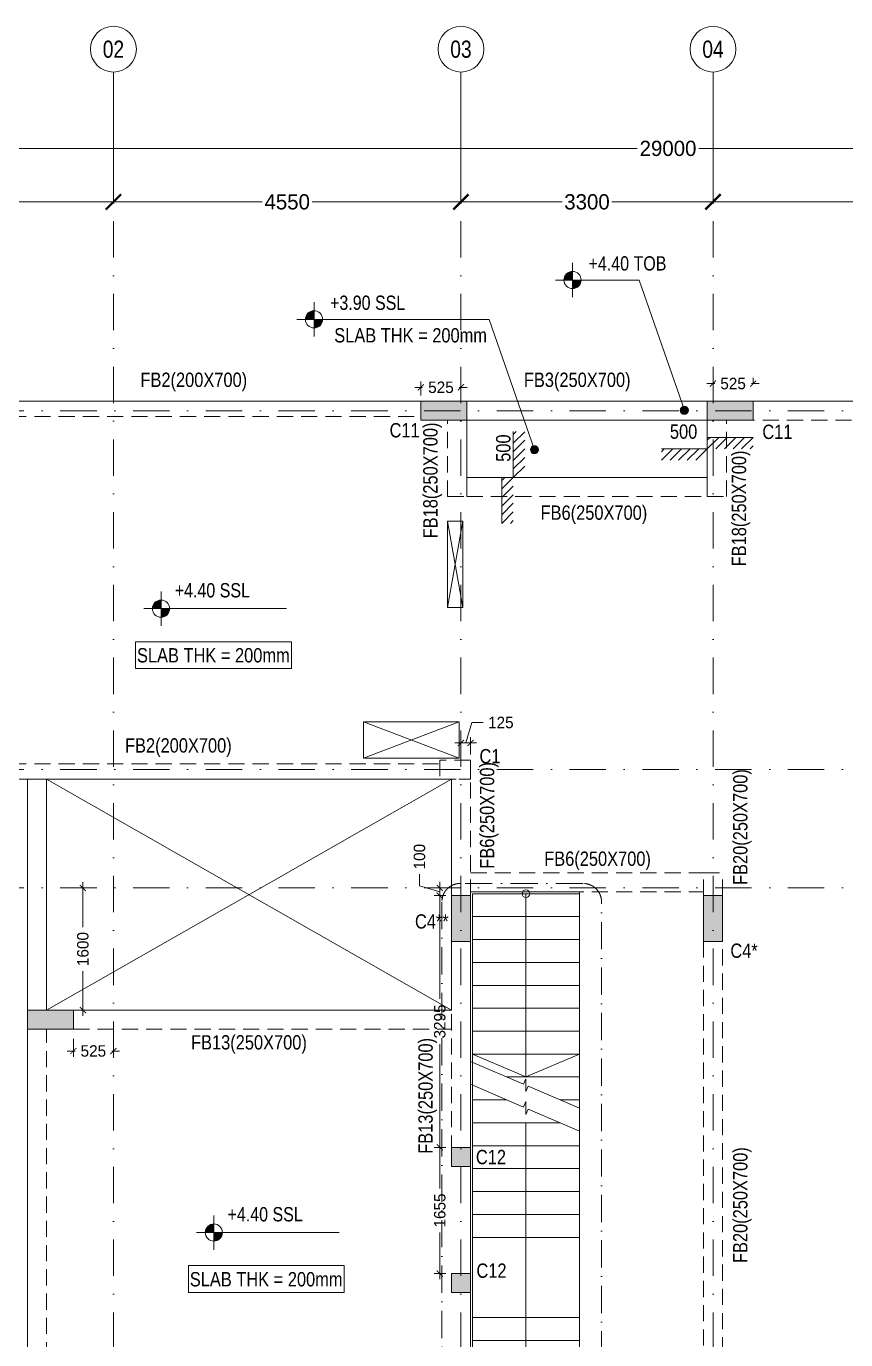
# Model space of a CAD drawing. Header units: millimetres. Extents: x -1760 to 80452, y -32586 to 8596.
# Drawn here: x 15159 to 25888, y -15386 to 1814 of the extents above; entities that cross this region are included whole.
import ezdxf
from ezdxf.enums import TextEntityAlignment as Align

# ---------------------------------------------------------------- set-up
doc = ezdxf.new("R2010")
doc.units = ezdxf.units.MM
doc.header["$LTSCALE"] = 75
for name, pattern in [('Dash Dot 3_16_', [7.9375, 4.7625, -1.5875, 0, -1.5875]), ('DASHDOT2', [12.7, 6.35, -3.175, 0, -3.175]), ('Dot & Dashed', [502.708322, 238.125, -132.291667, 0, -132.291655]), ('Hidden Line', [4.233333, 2.822222, -1.411111])]:
    doc.linetypes.add(name, pattern=pattern)
for name, color, linetype in [('00_A_GRIDS.3D', 1, 'Continuous'), ('02_A_GRIDS.3D', 1, 'Continuous'), ('02_A_STAIRCASE.3D', 7, 'Continuous'), ('133-EDEN HILLS- Grid$0$A_DIM 75', 1, 'Continuous')]:
    doc.layers.add(name, color=color, linetype=linetype)
for name, color, linetype, lineweight in [('A-ANNO-SYMB', 150, 'Continuous', 9), ('G-ANNO-DIMS', 111, 'Continuous', 9), ('S-BEAM-IDEN', 2, 'Continuous', 9), ('S-COL', 3, 'Continuous', 13), ('S-COLS-IDEN', 171, 'Continuous', 9), ('S-HATCH', 8, 'Continuous', 9), ('S-SLAB', 3, 'Continuous', 13), ('S-STRS-____-OTLN', 31, 'Continuous', 9), ('TXT', 11, 'Continuous', 9)]:
    doc.layers.add(name, color=color, linetype=linetype, lineweight=lineweight)
doc.styles.add('133-5F Grid$0$TEXT 75', font='GOTHIC.TTF', dxfattribs={"height": 150})
doc.styles.add('236 - NAS Mall_CD_GF Plan$0$TEXT 500', font='GOTHIC.TTF', dxfattribs={"height": 350})
doc.styles.add('Arial', font='arial.ttf', dxfattribs={"width": 0.8, "height": 187.5})
doc.styles.add('Arial Narrow_1', font='ARIALN.TTF', dxfattribs={"height": 187.5})
doc.styles.add('Arial Narrow_2', font='ARIALN.TTF', dxfattribs={"height": 262.5})
doc.styles.add('Arial Narrow_3', font='ARIALN.TTF', dxfattribs={"width": 0.8, "height": 150})
doc.styles.add('GENERATED_STYLE_3', font='arial.ttf', dxfattribs={"width": 0.8})
doc.styles.add('TEXT 100', font='GOTHIC.TTF', dxfattribs={"height": 200})
doc.dimstyles.new('133-5F Grid$0$DIM 75', dxfattribs={"dimtxt": 150, "dimasz": 80, "dimexe": 75, "dimexo": 75, "dimgap": 75, "dimtad": 0, "dimdec": 0, "dimrnd": 5, "dimzin": 0, "dimdsep": 46, "dimtxsty": '133-5F Grid$0$TEXT 75', "dimblk": '133-5F Grid$0$_ARCHTICK', "dimcen": 0, "dimdle": 75, "dimclrd": 256, "dimclre": 256, "dimclrt": 256, "dimadec": 0, "dimazin": 0, "dimtfac": 1, "dimtdec": 0, "dimtmove": 1, "dimatfit": 3, "dimfxl": 160, "dimfxlon": 1, "dimtolj": 1, "dimtzin": 0, "dimlwd": 0, "dimlwe": 0, "dimarcsym": 0})
doc.dimstyles.new('236 - NAS Mall_CD_GF Plan$0$DIM 500', dxfattribs={"dimtxt": 350, "dimasz": 300, "dimexe": 0, "dimexo": 0, "dimgap": 25, "dimtad": 0, "dimdec": 0, "dimrnd": 5, "dimzin": 0, "dimdsep": 46, "dimtxsty": '236 - NAS Mall_CD_GF Plan$0$TEXT 500', "dimblk": '236 - NAS Mall_CD_GF Plan$0$_ARCHTICK', "dimcen": 0, "dimdle": 300, "dimclrd": 256, "dimclre": 256, "dimclrt": 256, "dimadec": 0, "dimazin": 0, "dimtfac": 1, "dimtdec": 0, "dimtmove": 1, "dimatfit": 3, "dimfxl": 1000, "dimfxlon": 1, "dimtolj": 1, "dimtzin": 0, "dimlwd": 0, "dimlwe": 0, "dimarcsym": 0})

# ---------------------------------------------------------------- blocks, each defined once
blk = doc.blocks.new('WYE_ST-ANN_S_SLAB STEP_R13 - WYE_ST-ANN_S_SLAB STEP_R13-611013-VILLA E - LOWER ROOF')
at = {"layer": 'TXT'}
for p, q in [((-7.5, 0), (-8.01, -0.51)), ((0, 0), (-8.01, 0)), ((-6, 0), (-8, -2)), ((-4.5, 0), (-6.5, -2)), ((-3, 0), (-5, -2)), ((-1.5, 0), (-3.5, -2)), ((0, 0), (-2, -2)), ((0, 2), (0, 0)), ((0, 1.5), (0.5, 2)), ((0, 0), (2, 2)), ((8, 2), (0, 2)), ((1.5, 0), (3.5, 2)), ((3, 0), (5, 2)), ((4.5, 0), (6.5, 2)), ((6, 0), (8, 2)), ((7.5, 0), (8, 0.5))]:
    blk.add_line(p, q, dxfattribs=at)
blk = doc.blocks.new('Spot Elevations - WYE_Spot Elevation - Target Filled-619581-VILLA E - FIRST FLOOR')
at = {"layer": 'G-ANNO-DIMS'}
h = blk.add_hatch(color=256, dxfattribs=at)
edge = h.paths.add_edge_path(flags=0)
edge.add_line((0, 0), (-1.5, 0))
edge.add_arc((0, 0), 1.5, 90, 180, ccw=False)
edge.add_line((0, 1.5), (0, 0))
h = blk.add_hatch(color=256, dxfattribs=at)
edge = h.paths.add_edge_path(flags=0)
edge.add_line((0, 0), (1.5, 0))
edge.add_arc((0, 0), 1.5, 270, 360, ccw=False)
edge.add_line((0, -1.5), (0, 0))
for p, q in [((0, -3), (0, 3)), ((-3, 0), (3.01, 0))]:
    blk.add_line(p, q, dxfattribs=at)
blk.add_circle((0, 0), 1.5, dxfattribs=at)
blk = doc.blocks.new('Standard grid marker')
at = {"layer": '00_A_GRIDS.3D', "linetype": 'Dot & Dashed', "lineweight": 0}
blk.add_line((1000, 0), (0, 0), dxfattribs=at)
at = {"layer": '00_A_GRIDS.3D', "linetype": 'DASHDOT2', "lineweight": 0}
blk.add_line((1000, 0), (29352, 0), dxfattribs=at)
at = {"layer": '00_A_GRIDS.3D', "linetype": 'Continuous', "lineweight": 0}
blk.add_circle((-300, 0), 300, dxfattribs=at)
at = {"layer": '00_A_GRIDS.3D', "linetype": 'Dot & Dashed', "lineweight": 0}
blk.add_point((1000, 0), dxfattribs=at)
blk.add_point((1000, 0), dxfattribs=at)
at = {"layer": '00_A_GRIDS.3D', "lineweight": 0, "style": 'GENERATED_STYLE_3'}
for tag, p in [('AC_MarkerText_1_0', (-464, -51)), ('AC_MarkerText_1_1', (30488, -51))]:
    blk.add_attdef(tag, text='', height=225, rotation=90, dxfattribs=at).set_placement(p, align=Align.TOP_CENTER)
blk = doc.blocks.new('Standard grid marker_2')
at = {"layer": '00_A_GRIDS.3D', "linetype": 'DASHDOT2', "lineweight": 0}
blk.add_line((1000, 0), (50581, 0), dxfattribs=at)
at = {"layer": '00_A_GRIDS.3D', "lineweight": 0, "style": 'GENERATED_STYLE_3'}
for tag, p in [('AC_MarkerText_1_0', (-300, -215)), ('AC_MarkerText_1_1', (51881, -215))]:
    blk.add_attdef(tag, text='', height=225, rotation=180, dxfattribs=at).set_placement(p, align=Align.TOP_CENTER)
blk = doc.blocks.new('236 - NAS Mall_CD_GF Plan$0$_ARCHTICK')
at = {"color": 0, "linetype": 'ByBlock', "const_width": 0.15}
blk.add_lwpolyline([(-0.5, -0.5), (0.5, 0.5)], dxfattribs=at)
blk = doc.blocks.new('*D6')
at = {"layer": '02_A_GRIDS.3D', "lineweight": 0, "transparency": 16777216}
for p, q in [((9375, -64), (9375, -486)), ((16300, -64), (16300, -486)), ((9075, -486), (12519, -486)), ((16600, -486), (13156, -486))]:
    blk.add_line(p, q, dxfattribs=at)
at = {"layer": 'Defpoints', "color": 0, "transparency": 16777216}
for p in [(9375, -64), (16300, -64), (16300, -486)]:
    blk.add_point(p, dxfattribs=at)
at = {"layer": '02_A_GRIDS.3D', "lineweight": 0, "transparency": 16777216, "xscale": 200, "yscale": 200, "zscale": 200, "rotation": 180}
blk.add_blockref('236 - NAS Mall_CD_GF Plan$0$_ARCHTICK', (9375, -486), dxfattribs=at)
at = {"layer": '02_A_GRIDS.3D', "lineweight": 0, "transparency": 16777216, "xscale": 200, "yscale": 200, "zscale": 200}
blk.add_blockref('236 - NAS Mall_CD_GF Plan$0$_ARCHTICK', (16300, -486), dxfattribs=at)
at = {"layer": '02_A_GRIDS.3D', "transparency": 16777216, "insert": (12838, -486), "char_height": 200, "attachment_point": 5, "style": 'TEXT 100'}
blk.add_mtext('\\A1;6925', dxfattribs=at)
blk = doc.blocks.new('*D7')
at = {"layer": '02_A_GRIDS.3D', "lineweight": 0, "transparency": 16777216}
for p, q in [((16300, -64), (16300, -486)), ((20850, -64), (20850, -486)), ((16000, -486), (18249, -486)), ((21150, -486), (18901, -486))]:
    blk.add_line(p, q, dxfattribs=at)
at = {"layer": 'Defpoints', "color": 0, "transparency": 16777216}
for p in [(16300, -64), (20850, -64), (20850, -486)]:
    blk.add_point(p, dxfattribs=at)
at = {"layer": '02_A_GRIDS.3D', "lineweight": 0, "transparency": 16777216, "xscale": 200, "yscale": 200, "zscale": 200, "rotation": 180}
blk.add_blockref('236 - NAS Mall_CD_GF Plan$0$_ARCHTICK', (16300, -486), dxfattribs=at)
at = {"layer": '02_A_GRIDS.3D', "lineweight": 0, "transparency": 16777216, "xscale": 200, "yscale": 200, "zscale": 200}
blk.add_blockref('236 - NAS Mall_CD_GF Plan$0$_ARCHTICK', (20850, -486), dxfattribs=at)
at = {"layer": '02_A_GRIDS.3D', "transparency": 16777216, "insert": (18575, -486), "char_height": 200, "attachment_point": 5, "style": 'TEXT 100'}
blk.add_mtext('\\A1;4550', dxfattribs=at)
blk = doc.blocks.new('*D8')
at = {"layer": '02_A_GRIDS.3D', "lineweight": 0, "transparency": 16777216}
for p, q in [((20850, -64), (20850, -486)), ((24150, -64), (24150, -486)), ((20550, -486), (22176, -486)), ((24450, -486), (22824, -486))]:
    blk.add_line(p, q, dxfattribs=at)
at = {"layer": 'Defpoints', "color": 0, "transparency": 16777216}
for p in [(20850, -64), (24150, -64), (24150, -486)]:
    blk.add_point(p, dxfattribs=at)
at = {"layer": '02_A_GRIDS.3D', "lineweight": 0, "transparency": 16777216, "xscale": 200, "yscale": 200, "zscale": 200, "rotation": 180}
blk.add_blockref('236 - NAS Mall_CD_GF Plan$0$_ARCHTICK', (20850, -486), dxfattribs=at)
at = {"layer": '02_A_GRIDS.3D', "lineweight": 0, "transparency": 16777216, "xscale": 200, "yscale": 200, "zscale": 200}
blk.add_blockref('236 - NAS Mall_CD_GF Plan$0$_ARCHTICK', (24150, -486), dxfattribs=at)
at = {"layer": '02_A_GRIDS.3D', "transparency": 16777216, "insert": (22500, -486), "char_height": 200, "attachment_point": 5, "style": 'TEXT 100'}
blk.add_mtext('\\A1;3300', dxfattribs=at)
blk = doc.blocks.new('*D9')
at = {"layer": '02_A_GRIDS.3D', "lineweight": 0, "transparency": 16777216}
for p, q in [((24150, -64), (24150, -486)), ((30425, -64), (30425, -486)), ((23850, -486), (26969, -486)), ((30725, -486), (27606, -486))]:
    blk.add_line(p, q, dxfattribs=at)
at = {"layer": 'Defpoints', "color": 0, "transparency": 16777216}
for p in [(24150, -64), (30425, -64), (30425, -486)]:
    blk.add_point(p, dxfattribs=at)
at = {"layer": '02_A_GRIDS.3D', "lineweight": 0, "transparency": 16777216, "xscale": 200, "yscale": 200, "zscale": 200, "rotation": 180}
blk.add_blockref('236 - NAS Mall_CD_GF Plan$0$_ARCHTICK', (24150, -486), dxfattribs=at)
at = {"layer": '02_A_GRIDS.3D', "lineweight": 0, "transparency": 16777216, "xscale": 200, "yscale": 200, "zscale": 200}
blk.add_blockref('236 - NAS Mall_CD_GF Plan$0$_ARCHTICK', (30425, -486), dxfattribs=at)
at = {"layer": '02_A_GRIDS.3D', "transparency": 16777216, "insert": (27288, -486), "char_height": 200, "attachment_point": 5, "style": 'TEXT 100'}
blk.add_mtext('\\A1;6275', dxfattribs=at)
blk = doc.blocks.new('*D11')
at = {"layer": '02_A_GRIDS.3D', "lineweight": 0, "transparency": 16777216}
for p, q in [((9375, 636), (9375, 214)), ((38375, 636), (38375, 214)), ((9075, 214), (23159, 214)), ((38675, 214), (23963, 214))]:
    blk.add_line(p, q, dxfattribs=at)
at = {"layer": 'Defpoints', "color": 0, "transparency": 16777216}
for p in [(9375, 636), (38375, 636), (38375, 214)]:
    blk.add_point(p, dxfattribs=at)
at = {"layer": '02_A_GRIDS.3D', "lineweight": 0, "transparency": 16777216, "xscale": 200, "yscale": 200, "zscale": 200, "rotation": 180}
blk.add_blockref('236 - NAS Mall_CD_GF Plan$0$_ARCHTICK', (9375, 214), dxfattribs=at)
at = {"layer": '02_A_GRIDS.3D', "lineweight": 0, "transparency": 16777216, "xscale": 200, "yscale": 200, "zscale": 200}
blk.add_blockref('236 - NAS Mall_CD_GF Plan$0$_ARCHTICK', (38375, 214), dxfattribs=at)
at = {"layer": '02_A_GRIDS.3D', "transparency": 16777216, "insert": (23561, 214), "char_height": 200, "attachment_point": 5, "style": 'TEXT 100'}
blk.add_mtext('\\A1;29000', dxfattribs=at)
blk = doc.blocks.new('133-5F Grid$0$_ARCHTICK')
at = {"color": 0, "linetype": 'ByBlock', "const_width": 0.15}
blk.add_lwpolyline([(-0.5, -0.5), (0.5, 0.5)], dxfattribs=at)
blk = doc.blocks.new('*D34')
at = {"layer": '133-EDEN HILLS- Grid$0$A_DIM 75', "lineweight": 0, "transparency": 16777216}
for p, q in [((20325, -2914), (20245, -2914)), ((20325, -3020), (20325, -2839)), ((20325, -2914), (20348, -2914)), ((20850, -2914), (20827, -2914)), ((20850, -3020), (20850, -2839)), ((20850, -2914), (20930, -2914))]:
    blk.add_line(p, q, dxfattribs=at)
at = {"layer": 'Defpoints', "color": 0, "transparency": 16777216}
for p in [(20850, -2914), (20325, -3095), (20850, -3095)]:
    blk.add_point(p, dxfattribs=at)
at = {"layer": '133-EDEN HILLS- Grid$0$A_DIM 75', "lineweight": 0, "transparency": 16777216, "xscale": 80, "yscale": 80, "zscale": 80}
blk.add_blockref('133-5F Grid$0$_ARCHTICK', (20325, -2914), dxfattribs=at)
at = {"layer": '133-EDEN HILLS- Grid$0$A_DIM 75', "lineweight": 0, "transparency": 16777216, "xscale": 80, "yscale": 80, "zscale": 80, "rotation": 180}
blk.add_blockref('133-5F Grid$0$_ARCHTICK', (20850, -2914), dxfattribs=at)
at = {"layer": '133-EDEN HILLS- Grid$0$A_DIM 75', "transparency": 16777216, "insert": (20588, -2914), "char_height": 150, "attachment_point": 5, "style": '133-5F Grid$0$TEXT 75'}
blk.add_mtext('\\A1;525', dxfattribs=at)
blk = doc.blocks.new('*D35')
at = {"layer": '133-EDEN HILLS- Grid$0$A_DIM 75', "lineweight": 0, "transparency": 16777216}
for p, q in [((24150, -2865), (24070, -2865)), ((24150, -3022), (24150, -2790)), ((24150, -2865), (24173, -2865)), ((24675, -2865), (24652, -2865)), ((24675, -2865), (24675, -2790)), ((24675, -2865), (24755, -2865))]:
    blk.add_line(p, q, dxfattribs=at)
at = {"layer": 'Defpoints', "color": 0, "transparency": 16777216}
for p in [(24675, -2865), (24675, -2865), (24150, -3097)]:
    blk.add_point(p, dxfattribs=at)
at = {"layer": '133-EDEN HILLS- Grid$0$A_DIM 75', "lineweight": 0, "transparency": 16777216, "xscale": 80, "yscale": 80, "zscale": 80}
blk.add_blockref('133-5F Grid$0$_ARCHTICK', (24150, -2865), dxfattribs=at)
at = {"layer": '133-EDEN HILLS- Grid$0$A_DIM 75', "lineweight": 0, "transparency": 16777216, "xscale": 80, "yscale": 80, "zscale": 80, "rotation": 180}
blk.add_blockref('133-5F Grid$0$_ARCHTICK', (24675, -2865), dxfattribs=at)
at = {"layer": '133-EDEN HILLS- Grid$0$A_DIM 75', "transparency": 16777216, "insert": (24413, -2865), "char_height": 150, "attachment_point": 5, "style": '133-5F Grid$0$TEXT 75'}
blk.add_mtext('\\A1;525', dxfattribs=at)
blk = doc.blocks.new('*D39')
at = {"layer": '133-EDEN HILLS- Grid$0$A_DIM 75', "lineweight": 0, "transparency": 16777216}
for p, q in [((20307, -9440), (20307, -9290)), ((20573, -9520), (20307, -9440)), ((20573, -9470), (20573, -9390)), ((20650, -9470), (20498, -9470)), ((20650, -9570), (20498, -9570)), ((20573, -9570), (20573, -9470)), ((20573, -9570), (20573, -9470)), ((20573, -9570), (20573, -9650))]:
    blk.add_line(p, q, dxfattribs=at)
at = {"layer": 'Defpoints', "color": 0, "transparency": 16777216}
for p in [(20573, -9470), (20725, -9470), (20725, -9570)]:
    blk.add_point(p, dxfattribs=at)
at = {"layer": '133-EDEN HILLS- Grid$0$A_DIM 75', "lineweight": 0, "transparency": 16777216, "xscale": 80, "yscale": 80, "zscale": 80}
for p, rotation in [((20573, -9470), 270), ((20573, -9570), 90)]:
    blk.add_blockref('133-5F Grid$0$_ARCHTICK', p, dxfattribs=dict(at, rotation=rotation))
at = {"layer": '133-EDEN HILLS- Grid$0$A_DIM 75', "transparency": 16777216, "insert": (20307, -9060), "char_height": 150, "attachment_point": 5, "rotation": 90, "style": '133-5F Grid$0$TEXT 75'}
blk.add_mtext('\\A1;100', dxfattribs=at)
blk = doc.blocks.new('*D45')
at = {"layer": '133-EDEN HILLS- Grid$0$A_DIM 75', "lineweight": 0, "transparency": 16777216}
for p, q in [((15900, -9395), (15900, -9982)), ((16060, -9470), (15825, -9470)), ((15900, -11145), (15900, -10558)), ((15850, -11070), (15975, -11070))]:
    blk.add_line(p, q, dxfattribs=at)
at = {"layer": 'Defpoints', "color": 0, "transparency": 16777216}
for p in [(15900, -9470), (16175, -9470), (15775, -11070)]:
    blk.add_point(p, dxfattribs=at)
at = {"layer": '133-EDEN HILLS- Grid$0$A_DIM 75', "lineweight": 0, "transparency": 16777216, "xscale": 80, "yscale": 80, "zscale": 80}
for p, rotation in [((15900, -9470), 90), ((15900, -11070), 270)]:
    blk.add_blockref('133-5F Grid$0$_ARCHTICK', p, dxfattribs=dict(at, rotation=rotation))
at = {"layer": '133-EDEN HILLS- Grid$0$A_DIM 75', "transparency": 16777216, "insert": (15900, -10270), "char_height": 150, "attachment_point": 5, "rotation": 90, "style": '133-5F Grid$0$TEXT 75'}
blk.add_mtext('\\A1;1600', dxfattribs=at)
blk = doc.blocks.new('*D60')
at = {"layer": '133-EDEN HILLS- Grid$0$A_DIM 75', "lineweight": 0, "transparency": 16777216}
for p, q in [((20913, -7570), (20992, -7304)), ((20992, -7304), (21142, -7304)), ((20850, -7720), (20850, -7495)), ((20975, -7720), (20975, -7495)), ((20850, -7570), (20770, -7570)), ((20975, -7570), (20850, -7570)), ((20975, -7570), (20850, -7570)), ((20975, -7570), (21055, -7570))]:
    blk.add_line(p, q, dxfattribs=at)
at = {"layer": 'Defpoints', "color": 0, "transparency": 16777216}
for p in [(20850, -7570), (20850, -7795), (20975, -7795)]:
    blk.add_point(p, dxfattribs=at)
at = {"layer": '133-EDEN HILLS- Grid$0$A_DIM 75', "lineweight": 0, "transparency": 16777216, "xscale": 80, "yscale": 80, "zscale": 80}
blk.add_blockref('133-5F Grid$0$_ARCHTICK', (20850, -7570), dxfattribs=at)
at = {"layer": '133-EDEN HILLS- Grid$0$A_DIM 75', "lineweight": 0, "transparency": 16777216, "xscale": 80, "yscale": 80, "zscale": 80, "rotation": 180}
blk.add_blockref('133-5F Grid$0$_ARCHTICK', (20975, -7570), dxfattribs=at)
at = {"layer": '133-EDEN HILLS- Grid$0$A_DIM 75', "transparency": 16777216, "insert": (21372, -7304), "char_height": 150, "attachment_point": 5, "style": '133-5F Grid$0$TEXT 75'}
blk.add_mtext('\\A1;125', dxfattribs=at)
blk = doc.blocks.new('*D61')
at = {"layer": '133-EDEN HILLS- Grid$0$A_DIM 75', "lineweight": 0, "transparency": 16777216}
for p, q in [((20650, -9570), (20498, -9570)), ((20573, -9495), (20573, -10920)), ((20573, -12942), (20573, -11517)), ((20650, -12867), (20498, -12867))]:
    blk.add_line(p, q, dxfattribs=at)
at = {"layer": 'Defpoints', "color": 0, "transparency": 16777216}
for p in [(20725, -9570), (20573, -12867), (20725, -12867)]:
    blk.add_point(p, dxfattribs=at)
at = {"layer": '133-EDEN HILLS- Grid$0$A_DIM 75', "lineweight": 0, "transparency": 16777216, "xscale": 80, "yscale": 80, "zscale": 80}
for p, rotation in [((20573, -9570), 90), ((20573, -12867), 270)]:
    blk.add_blockref('133-5F Grid$0$_ARCHTICK', p, dxfattribs=dict(at, rotation=rotation))
at = {"layer": '133-EDEN HILLS- Grid$0$A_DIM 75', "transparency": 16777216, "insert": (20573, -11218), "char_height": 150, "attachment_point": 5, "rotation": 90, "style": '133-5F Grid$0$TEXT 75'}
blk.add_mtext('\\A1;3295', dxfattribs=at)
blk = doc.blocks.new('*D62')
at = {"layer": '133-EDEN HILLS- Grid$0$A_DIM 75', "lineweight": 0, "transparency": 16777216}
for p, q in [((20650, -12867), (20498, -12867)), ((20573, -12792), (20573, -13406)), ((20573, -14594), (20573, -13980)), ((20650, -14519), (20498, -14519))]:
    blk.add_line(p, q, dxfattribs=at)
at = {"layer": 'Defpoints', "color": 0, "transparency": 16777216}
for p in [(20725, -12867), (20573, -14519), (20725, -14519)]:
    blk.add_point(p, dxfattribs=at)
at = {"layer": '133-EDEN HILLS- Grid$0$A_DIM 75', "lineweight": 0, "transparency": 16777216, "xscale": 80, "yscale": 80, "zscale": 80}
for p, rotation in [((20573, -12867), 90), ((20573, -14519), 270)]:
    blk.add_blockref('133-5F Grid$0$_ARCHTICK', p, dxfattribs=dict(at, rotation=rotation))
at = {"layer": '133-EDEN HILLS- Grid$0$A_DIM 75', "transparency": 16777216, "insert": (20573, -13693), "char_height": 150, "attachment_point": 5, "rotation": 90, "style": '133-5F Grid$0$TEXT 75'}
blk.add_mtext('\\A1;1655', dxfattribs=at)
blk = doc.blocks.new('*D68')
at = {"layer": '133-EDEN HILLS- Grid$0$A_DIM 75', "lineweight": 0, "transparency": 16777216}
for p, q in [((15775, -11445), (15775, -11680)), ((15775, -11605), (15695, -11605)), ((15775, -11605), (15798, -11605)), ((16300, -11605), (16277, -11605)), ((16300, -11602), (16300, -11680)), ((16300, -11605), (16380, -11605))]:
    blk.add_line(p, q, dxfattribs=at)
at = {"layer": 'Defpoints', "color": 0, "transparency": 16777216}
for p in [(15775, -11320), (15775, -11605), (16300, -11527)]:
    blk.add_point(p, dxfattribs=at)
at = {"layer": '133-EDEN HILLS- Grid$0$A_DIM 75', "lineweight": 0, "transparency": 16777216, "xscale": 80, "yscale": 80, "zscale": 80}
blk.add_blockref('133-5F Grid$0$_ARCHTICK', (15775, -11605), dxfattribs=at)
at = {"layer": '133-EDEN HILLS- Grid$0$A_DIM 75', "lineweight": 0, "transparency": 16777216, "xscale": 80, "yscale": 80, "zscale": 80, "rotation": 180}
blk.add_blockref('133-5F Grid$0$_ARCHTICK', (16300, -11605), dxfattribs=at)
at = {"layer": '133-EDEN HILLS- Grid$0$A_DIM 75', "transparency": 16777216, "insert": (16037, -11605), "char_height": 150, "attachment_point": 5, "style": '133-5F Grid$0$TEXT 75'}
blk.add_mtext('\\A1;525', dxfattribs=at)
blk = doc.blocks.new('89')
at = {"layer": 'S-SLAB'}
for p, q in [((-66237, 18074), (-66237, 9473)), ((-66237, 18074), (-64812, 18074)), ((-64812, 18074), (-64812, 18049)), ((-66212, 17749), (-64812, 17749)), ((-66212, 17449), (-64812, 17449)), ((-66212, 17149), (-64812, 17149)), ((-66212, 16849), (-64812, 16849)), ((-66209, 16549), (-64812, 16549)), ((-66212, 16249), (-64812, 16249)), ((-66212, 15949), (-64812, 15949)), ((-64815, 15949), (-64812, 15949)), ((-65762, 15649), (-64812, 15649)), ((-66212, 15349), (-65762, 15349)), ((-65065, 15349), (-64812, 15349)), ((-66212, 15049), (-65065, 15049)), ((-66212, 14749), (-64812, 14749)), ((-66212, 14449), (-64812, 14449)), ((-66212, 14149), (-64812, 14149)), ((-66212, 13849), (-64812, 13849)), ((-66212, 13548), (-64812, 13548)), ((-66212, 12499), (-64812, 12499)), ((-66212, 12199), (-64812, 12199)), ((-66212, 11899), (-64812, 11899)), ((-66212, 11599), (-64812, 11599)), ((-66212, 11299), (-64812, 11299)), ((-66212, 10999), (-64812, 10999)), ((-66212, 10699), (-64812, 10699)), ((-66212, 10399), (-64812, 10399)), ((-66212, 10099), (-64812, 10099)), ((-66212, 9799), (-64812, 9799)), ((-66212, 9473), (-66237, 9473)), ((-66212, 9499), (-64812, 9499))]:
    blk.add_line(p, q, dxfattribs=at)
at = {"layer": 'S-SLAB', "linetype": 'Hidden Line'}
for p, q in [((-66237, 14727), (-66237, 17424)), ((-66237, 13074), (-66237, 14477)), ((-66237, 10124), (-66237, 12824))]:
    blk.add_line(p, q, dxfattribs=at)
at = {"layer": 'S-SLAB'}
blk.add_lwpolyline([(-64812, 18049), (-66212, 18049), (-66212, 9473), (-64812, 9473)], close=True, dxfattribs=at)
for points in [[(-66237, 15853), (-65544, 15555), (-65513, 15626), (-65512, 15457), (-65481, 15528), (-64812, 15240)], [(-66237, 15553), (-65544, 15255), (-65513, 15326), (-65512, 15157), (-65481, 15228), (-64812, 14940)]]:
    blk.add_lwpolyline(points, dxfattribs=at)
at = {"layer": 'S-STRS-____-OTLN'}
for p, q in [((-65512, 18049), (-65511, 15649)), ((-65511, 15649), (-66212, 15949)), ((-65511, 15649), (-64812, 15949)), ((-65512, 15049), (-65511, 9499)), ((-65511, 9499), (-66213, 9799)), ((-65511, 9499), (-64813, 9799))]:
    blk.add_line(p, q, dxfattribs=at)
blk.add_circle((-65512, 18049), 50, dxfattribs=at)
blk = doc.blocks.new('Structural Plan - CALLOUT_HEAD-1486035-VILLA E - FIRST FLOOR')
at = {"layer": 'A-ANNO-SYMB'}
blk.add_line((-6, 0), (6, 0), dxfattribs=at)
at = {"layer": 'A-ANNO-SYMB', "lineweight": 30}
for start, end in [(360, 180), (180, 360)]:
    blk.add_arc((0, 0), 6, start, end, dxfattribs=at)
blk = doc.blocks.new('A$C4a4eef1e')
at = {"layer": 'A-ANNO-SYMB'}
for q in [(327, -361), (1020, -1434)]:
    blk.add_line((822, -1434), q, dxfattribs=at)
at = {"layer": 'A-ANNO-SYMB', "linetype": 'Dash Dot 3_16_'}
blk.add_lwpolyline([(-1693, 8171), (-1693, -192, 0.414214), (-1455, -431), (158, -431, 0.414214), (397, -192), (397, 8171, 0.414214), (158, 8410), (-1455, 8410, 0.414214)], format="xyb", close=True, dxfattribs=at)
at = {"layer": 'A-ANNO-SYMB', "xscale": 74.99999999999996, "yscale": 74.99999999999996, "zscale": 74.99999999999996}
blk.add_blockref('Structural Plan - CALLOUT_HEAD-1486035-VILLA E - FIRST FLOOR', (1465, -1434), dxfattribs=at)
at = {"layer": 'A-ANNO-SYMB', "lineweight": 30, "insert": (1557, -1103), "char_height": 262, "width": 204.43, "attachment_point": 3, "style": 'Arial Narrow_2'}
blk.add_mtext('S', dxfattribs=at)
at = {"layer": 'A-ANNO-SYMB', "lineweight": 20, "insert": (1646, -1561), "char_height": 150, "width": 461.77, "attachment_point": 3, "style": 'Arial Narrow_3'}
blk.add_mtext('S-400', dxfattribs=at)

msp = doc.modelspace()

# ---------------------------------------------------------------- hatches: boundary and pattern name
at = {"layer": 'G-ANNO-DIMS'}
h = msp.add_hatch(color=256, dxfattribs=at)
h.dxf.hatch_style = 1
edge = h.paths.add_edge_path()
edge.add_arc((23774.6, -3214.9), 52.4, 0, 360)
h = msp.add_hatch(color=256, dxfattribs=at)
h.dxf.hatch_style = 1
edge = h.paths.add_edge_path()
edge.add_arc((21811.6, -3730.3), 52.4, 0, 360)
at = {"layer": 'S-HATCH'}
for points in [[(20325, -3095), (20925, -3095), (20925, -3345), (20325, -3345)], [(24675, -3095), (24075, -3095), (24075, -3345), (24675, -3345)], [(20975, -9570), (20725, -9570), (20725, -10170), (20975, -10170)], [(24275, -9570), (24025, -9570), (24025, -10170), (24275, -10170)], [(15175, -11070), (15175, -11320), (15775, -11320), (15775, -11070)], [(20975, -12866.6), (20725, -12866.6), (20725, -13116.6), (20975, -13116.6)], [(20975, -14519.4), (20725, -14519.4), (20725, -14769.4), (20975, -14769.4)]]:
    msp.add_hatch(color=256, dxfattribs=at).paths.add_polyline_path(points)

# ---------------------------------------------------------------- linework, layer by layer
at = {"layer": 'G-ANNO-DIMS'}
for p, q in [((23182.9, -1509), (22412.1, -1509)), ((23774.6, -3214.9), (23182.9, -1509)), ((21219.9, -2024.4), (19152.6, -2024.4)), ((21811.6, -3730.3), (21219.9, -2024.4)), ((17024.2, -5811.7), (16923.2, -5811.7)), ((18565.6, -5811.7), (17024.2, -5811.7)), ((17715.5, -13982.5), (17614.5, -13982.5)), ((19256.9, -13982.5), (17715.5, -13982.5))]:
    msp.add_line(p, q, dxfattribs=at)
for centre in [(23774.6, -3214.9), (21811.6, -3730.3)]:
    msp.add_circle(centre, 52.4, dxfattribs=at)
at = {"layer": 'S-COL'}
for points in [[(20325, -3095), (20925, -3095), (20925, -3345), (20325, -3345)], [(24675, -3095), (24075, -3095), (24075, -3345), (24675, -3345)], [(20975, -9570), (20725, -9570), (20725, -10170), (20975, -10170)], [(24275, -9570), (24025, -9570), (24025, -10170), (24275, -10170)], [(15175, -11070), (15175, -11320), (15775, -11320), (15775, -11070), (15175, -11070)], [(20975, -12866.6), (20725, -12866.6), (20725, -13116.6), (20975, -13116.6)], [(20975, -14519.4), (20725, -14519.4), (20725, -14769.4), (20975, -14769.4)]]:
    msp.add_lwpolyline(points, close=True, dxfattribs=at)
at = {"layer": 'S-COL', "linetype": 'Hidden Line'}
msp.add_lwpolyline([(20975, -8045.1), (20975, -7795.1), (20575, -7795.1), (20575, -8045.1), (20975, -8045.1)], close=True, dxfattribs=at)
at = {"layer": 'S-SLAB', "linetype": 'Hidden Line'}
for p, q in [((12725, -3294.9), (20325, -3294.9)), ((20675, -4345), (20675, -3345)), ((24325, -4345), (24325, -3344.7)), ((29775, -3344.8), (24675, -3345)), ((20675, -4345), (20925, -4345)), ((20925, -4345), (24075, -4345)), ((24075, -4345), (24325, -4345)), ((12725, -7845), (20575, -7845)), ((20975, -9570), (20975, -7795)), ((15425.4, -8045), (20975, -8045)), ((20725, -9570), (20725, -8045)), ((20975, -9270), (24025, -9270)), ((24025, -9570), (24025, -9270)), ((24025, -9270), (24275, -9270)), ((24275, -9570), (24275, -9270)), ((20725, -9570), (20725, -9294.6)), ((20975, -9520), (24025, -9520)), ((20725, -10170), (20725, -12866.6)), ((24025, -10170), (24025, -17470)), ((24275, -17470), (24275, -10170)), ((15425, -17214.9), (15425, -11320)), ((15775, -11320), (20725, -11320))]:
    msp.add_line(p, q, dxfattribs=at)
at = {"layer": 'S-SLAB'}
for p, q in [((20925, -4345), (20925, -3345.9)), ((20925, -3345.9), (24075, -3345.9)), ((24075, -4345), (24075, -3344.7)), ((20925, -4095), (24075, -4095)), ((20875, -4665.1), (20675, -5795)), ((20675, -4665.1), (20875, -5795)), ((20825, -7295), (19575, -7770)), ((19575, -7295), (20825, -7770)), ((15175, -8045), (15425.4, -8045)), ((20725, -8045), (15425.4, -11070)), ((15425.4, -8045), (20725, -11070))]:
    msp.add_line(p, q, dxfattribs=at)
for points in [[(3675, -19595), (15175, -19595), (15175, -8045), (11075.1, -8045), (11075, -3095), (40824.9, -3095), (40825.1, -9595), (31775, -9595), (31775, -18045), (38170.2, -18045), (38170.2, -24994.9), (3675, -24994.9)], [(20875, -4665.1), (20675, -4665.1), (20675, -5795), (20875, -5795)], [(20825, -7770), (19575, -7770), (19575, -7295), (20825, -7295)], [(15425.4, -11070), (20725, -11070), (20725, -8045), (15425.4, -8045)]]:
    msp.add_lwpolyline(points, close=True, dxfattribs=at)
at = {"layer": 'TXT', "flags": 128}
for points in [[(16589.9, -6244.9), (18631.4, -6244.9), (18631.4, -6595.1), (16589.9, -6595.1)], [(17281.2, -14415.6), (19322.7, -14415.6), (19322.7, -14765.9), (17281.2, -14765.9)]]:
    msp.add_lwpolyline(points, close=True, dxfattribs=at)

# ---------------------------------------------------------------- block references
at = {"layer": '00_A_GRIDS.3D', "linetype": 'Continuous', "zscale": 1000, "rotation": 180}
for p in [(50421.5, -3220), (50421.5, -7920), (50421.5, -9470)]:
    msp.add_blockref('Standard grid marker_2', p, dxfattribs=at)
at = {"layer": '02_A_GRIDS.3D', "linetype": 'Dot & Dashed'}
ref = msp.add_blockref('Standard grid marker', (16300, 1214.2), dxfattribs=dict(at, zscale=1000, rotation=270))
ref.add_attrib('AC_MarkerText_1', '02', dxfattribs={"color": 7, "lineweight": 0, "height": 225, "rotation": 360, "style": 'GENERATED_STYLE_3', "width": 0.8}).set_placement((16300, 1626.7), align=Align.TOP_CENTER)
ref = msp.add_blockref('Standard grid marker', (20850, 1214.2), dxfattribs=dict(at, zscale=1000, rotation=270))
ref.add_attrib('AC_MarkerText_1', '03', dxfattribs={"color": 7, "lineweight": 0, "height": 225, "rotation": 360, "style": 'GENERATED_STYLE_3', "width": 0.8}).set_placement((20850, 1626.7), align=Align.TOP_CENTER)
at = {"layer": '02_A_STAIRCASE.3D'}
msp.add_blockref('89', (87212.2, -27593.9), dxfattribs=at)
at = {"layer": 'A-ANNO-SYMB'}
msp.add_blockref('A$C4a4eef1e', (22293.1, -17821.2), dxfattribs=at)
at = {"layer": 'G-ANNO-DIMS', "xscale": 74.99999999999996, "yscale": 74.99999999999996, "zscale": 74.99999999999996}
for p in [(22311.2, -1509), (18926.5, -2024.4), (16923.2, -5811.7), (17614.5, -13982.5)]:
    msp.add_blockref('Spot Elevations - WYE_Spot Elevation - Target Filled-619581-VILLA E - FIRST FLOOR', p, dxfattribs=at)
at = {"layer": 'TXT', "xscale": -75.0000000000001, "yscale": 75.0000000000001, "zscale": 75.0000000000001, "rotation": 90}
msp.add_blockref('WYE_ST-ANN_S_SLAB STEP_R13 - WYE_ST-ANN_S_SLAB STEP_R13-611013-VILLA E - LOWER ROOF', (21535.6, -4095), dxfattribs=at)
at = {"layer": 'TXT', "xscale": 75.0000000000001, "yscale": 75.0000000000001, "zscale": 75.0000000000001}
msp.add_blockref('WYE_ST-ANN_S_SLAB STEP_R13 - WYE_ST-ANN_S_SLAB STEP_R13-611013-VILLA E - LOWER ROOF', (24075, -3718.8), dxfattribs=at)

# ---------------------------------------------------------------- texts
at = {"layer": 'S-BEAM-IDEN', "lineweight": 20, "char_height": 187.5, "width": 1713.653, "attachment_point": 1, "style": 'Arial Narrow_1'}
for s, insert in [('FB2(200X700)', (16653.8, -2721.5)), ('FB3(250X700)', (21673.7, -2721.5)), ('FB6(250X700)', (21892.5, -4461.1)), ('FB2(200X700)', (16451.7, -7509.3)), ('FB6(250X700)', (21940.1, -8992.7)), ('FB13(250X700)', (17316.1, -11397.6))]:
    msp.add_mtext(s, dxfattribs=dict(at, insert=insert))
at = {"layer": 'S-BEAM-IDEN', "lineweight": 20, "char_height": 187.5, "attachment_point": 1, "rotation": 90, "style": 'Arial Narrow_1'}
for s, insert, width in [('FB18(250X700)', (20355.8, -4891.4), 1713.653), ('FB18(250X700)', (24396.4, -5258.3), 1713.653), ('FB6(250X700)', (21098.2, -9217.6), 1713.653), ('\\pxqc,t4;FB20(250X700)', (24413.3, -9684.7), 2025.004), ('\\pxqc,t4;FB13(250X700)', (20292.4, -13204.6), 2025.004), ('\\pxqc,t4;FB20(250X700)', (24413.3, -14635.6), 2025.004)]:
    msp.add_mtext(s, dxfattribs=dict(at, insert=insert, width=width))
at = {"layer": 'S-COLS-IDEN', "char_height": 187.5, "width": 330.696, "attachment_point": 1, "style": 'Arial Narrow_1'}
for s, insert in [('C11', (19915.6, -3382.1)), ('C11', (24796.3, -3403)), ('C1', (21092.2, -7650.5)), ('C4**', (20248, -9814.5)), ('C4*', (24377.4, -10197.5)), ('C12', (21045.7, -12900)), ('C12', (21052.7, -14387.5))]:
    msp.add_mtext(s, dxfattribs=dict(at, insert=insert))
at = {"layer": 'TXT', "char_height": 187.5, "attachment_point": 1, "style": 'Arial Narrow_1'}
for s, insert, width in [('SLAB THK = 200mm', (19191.1, -2139), 2423.1), ('500', (23585.9, -3399.8), 432.911), ('SLAB THK = 200mm', (16608.6, -6329.1), 2423.1), ('SLAB THK = 200mm', (17299.9, -14499.9), 2423.1)]:
    msp.add_mtext(s, dxfattribs=dict(at, insert=insert, width=width))
at = {"layer": 'TXT', "insert": (21500.7, -3889), "char_height": 187.5, "width": 432.911, "attachment_point": 7, "rotation": 90, "style": 'Arial Narrow_1'}
msp.add_mtext('500', dxfattribs=at)

# ---------------------------------------------------------------- dimensions: what is measured, and where the dimension line sits
at = {"layer": '02_A_GRIDS.3D'}
dim = msp.add_linear_dim(base=(38375, 214.2), p1=(9375, 636.2), p2=(38375, 636.2), dimstyle='236 - NAS Mall_CD_GF Plan$0$DIM 500', override={"dimtxt": 187.5, "dimasz": 200, "dimtxsty": 'TEXT 100'}, dxfattribs=at)
dim.commit()
dim.dimension.update_dxf_attribs({"geometry": '*D11', "text_midpoint": (23561.2, 214.2), "dimtype": 160})
for base, p1, p2, picture, middle in [((16300, -485.8), (9375, -63.8), (16300, -63.8), '*D6', (12837.5, -485.8)), ((20850, -485.8), (16300, -63.8), (20850, -63.8), '*D7', (18575, -485.8)), ((24150, -485.8), (20850, -63.8), (24150, -63.8), '*D8', (22500, -485.8)), ((30425, -485.8), (24150, -63.8), (30425, -63.8), '*D9', (27287.5, -485.8))]:
    dim = msp.add_linear_dim(base=base, p1=p1, p2=p2, dimstyle='236 - NAS Mall_CD_GF Plan$0$DIM 500', override={"dimtxt": 187.5, "dimasz": 200, "dimtxsty": 'TEXT 100'}, dxfattribs=at)
    dim.commit()
    dim.dimension.update_dxf_attribs({"geometry": picture, "text_midpoint": middle})
at = {"layer": '133-EDEN HILLS- Grid$0$A_DIM 75'}
for base, p1, p2, picture, middle in [((20850, -2914), (20325, -3095), (20850, -3095), '*D34', (20587.5, -2914)), ((24675, -2864.9), (24150, -3097), (24675, -2864.9), '*D35', (24412.5, -2864.9)), ((20850, -7570.2), (20975, -7795), (20850, -7795), '*D60', (21217.4, -7303.9)), ((15775, -11604.7), (16300, -11527.2), (15775, -11320), '*D68', (16037.5, -11604.7))]:
    dim = msp.add_linear_dim(base=base, p1=p1, p2=p2, dimstyle='133-5F Grid$0$DIM 75', dxfattribs=at)
    dim.commit()
    dim.dimension.update_dxf_attribs({"geometry": picture, "text_midpoint": middle})
for base, p1, p2, picture, middle in [((20573.2, -9470), (20725, -9570), (20725, -9470), '*D39', (20306.9, -9215.1)), ((15899.7, -9470), (15775, -11070.1), (16175, -9470), '*D45', (15899.7, -10270.1)), ((20573.2, -12866.6), (20725, -9570), (20725, -12866.6), '*D61', (20573.2, -11218.3)), ((20573.2, -14519.4), (20725, -12866.6), (20725, -14519.4), '*D62', (20573.2, -13693))]:
    dim = msp.add_linear_dim(base=base, p1=p1, p2=p2, angle=90, dimstyle='133-5F Grid$0$DIM 75', dxfattribs=at)
    dim.commit()
    dim.dimension.update_dxf_attribs({"geometry": picture, "text_midpoint": middle})

# ---------------------------------------------------------------- next in the draw order: texts
at = {"layer": 'G-ANNO-DIMS', "char_height": 187.5, "attachment_point": 1, "line_spacing_factor": 0.941778, "style": 'Arial', "bg_fill": 3, "box_fill_scale": 1.25, "bg_fill_color": 256, "bg_fill_true_color": 13158600, "bg_fill_transparency": 0}
for s, insert, width in [('+4.40 TOB', (22520.9, -1197), 1280.603), ('+3.90 SSL', (19136.2, -1712.4), 1280.603), ('+4.40 SSL', (17102.7, -5478), 1733.153), ('+4.40 SSL', (17794, -13648.8), 1733.153)]:
    msp.add_mtext(s, dxfattribs=dict(at, insert=insert, width=width))

# ---------------------------------------------------------------- next in the draw order: block references
at = {"layer": '02_A_GRIDS.3D', "linetype": 'Dot & Dashed'}
ref = msp.add_blockref('Standard grid marker', (24150, 1214.2), dxfattribs=dict(at, zscale=1000, rotation=270))
ref.add_attrib('AC_MarkerText_1', '04', dxfattribs={"color": 7, "lineweight": 0, "height": 225, "rotation": 360, "style": 'GENERATED_STYLE_3', "width": 0.8}).set_placement((24150, 1626.7), align=Align.TOP_CENTER)

doc.saveas('drawing.dxf')
